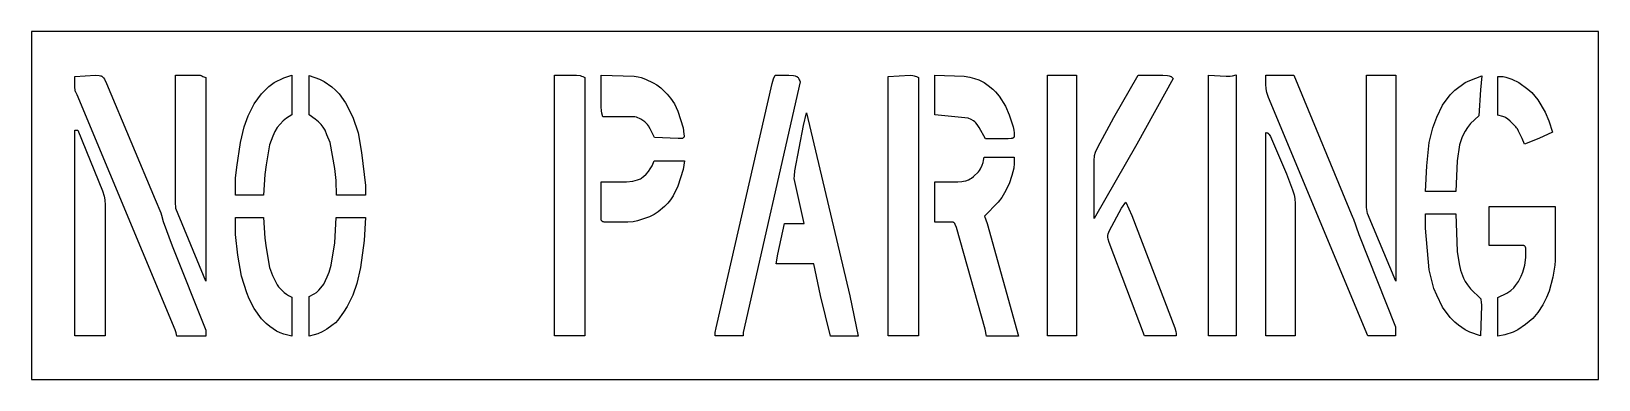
# Model space of a CAD drawing. Header units: inches. Extents: x 0 to 108, y 0 to 24.
import ezdxf

# ---------------------------------------------------------------- set-up
doc = ezdxf.new("R2010")
doc.units = ezdxf.units.IN
doc.header["$MEASUREMENT"] = 0
doc.layers.add('CUT', color=1, linetype='Continuous')

msp = doc.modelspace()

# ---------------------------------------------------------------- linework, layer by layer
at = {"layer": 'CUT'}
for points in [[(0, 0), (108, 0), (108, 24), (0, 24)], [(9.9, 3.44), (3.15, 19.62), (3.07, 19.81), (3.04, 19.85), (3.03, 19.87), (3.02, 19.88), (3.02, 19.9), (3.01, 19.95), (3, 20.15), (3, 20.89), (4.42, 20.97), (4.67, 20.96), (4.76, 20.94), (4.81, 20.93), (4.84, 20.92), (4.86, 20.91), (4.89, 20.89), (4.93, 20.85), (4.97, 20.8), (5.04, 20.7), (5.18, 20.41), (8.54, 12.42), (8.93, 11.49), (8.96, 11.34), (9.09, 10.89), (9.71, 9.23), (12.03, 3.42), (12.03, 3), (10.02, 3), (10, 3.12), (9.97, 3.23)], [(11.71, 20.95), (11.72, 20.95), (11.72, 20.94), (11.74, 20.93), (11.81, 20.9), (12.03, 20.81), (12.03, 6.78), (9.96, 11.79), (9.95, 11.83), (9.93, 12.2), (9.93, 20.98), (11.44, 20.98), (11.64, 20.97), (11.69, 20.96), (11.7, 20.96), (11.71, 20.96)], [(16.37, 20.21), (16.73, 20.47), (17.4, 20.79), (17.94, 20.98), (17.94, 18.24), (17.59, 18.01), (17.36, 17.83), (17.14, 17.61), (16.95, 17.37), (16.78, 17.11), (16.63, 16.78), (16.42, 16.17), (16.17, 14.81), (16.09, 14.14), (15.99, 12.72), (14.07, 12.72), (14.07, 13.88), (14.16, 14.64), (14.41, 16.33), (14.66, 17.43), (14.93, 18.17), (15.35, 19), (15.86, 19.7)], [(19.79, 17.77), (19.56, 17.95), (19.14, 18.24), (19.14, 20.95), (19.86, 20.71), (20.18, 20.55), (20.71, 20.17), (20.97, 19.95), (21.21, 19.7), (21.65, 19.08), (22.15, 18.08), (22.51, 17.01), (22.76, 15.66), (23.02, 13.38), (23.02, 12.72), (21.02, 12.72), (21, 13.72), (20.92, 14.56), (20.58, 16.33), (20.37, 16.88), (20.24, 17.18), (20.11, 17.39), (19.96, 17.59)], [(37.56, 20.98), (37.81, 20.95), (37.92, 20.92), (38, 20.88), (38.14, 20.81), (38.14, 3.01), (36.05, 3.01), (36.05, 20.98)], [(44.94, 16.67), (44.92, 16.66), (44.9, 16.64), (44.89, 16.63), (44.87, 16.62), (44.86, 16.62), (44.85, 16.61), (44.83, 16.61), (44.77, 16.61), (44.57, 16.61), (42.95, 16.69), (42.65, 17.28), (42.52, 17.5), (42.46, 17.59), (42.27, 17.76), (41.99, 17.94), (41.71, 18.08), (41.59, 18.11), (41.51, 18.12), (41.37, 18.12), (39.38, 18.12), (39.31, 18.36), (39.28, 18.53), (39.26, 18.8), (39.26, 20.98), (41.53, 20.91), (41.82, 20.86), (42.02, 20.82), (42.33, 20.71), (42.84, 20.46), (43.1, 20.31), (43.37, 20.11), (43.81, 19.68), (44.04, 19.4), (44.31, 19), (44.55, 18.5), (44.91, 17.35), (44.97, 16.92), (44.98, 16.79), (44.98, 16.76), (44.98, 16.74), (44.98, 16.74), (44.98, 16.73), (44.97, 16.71), (44.95, 16.69)], [(52.8, 20.85), (52.83, 20.81), (52.88, 20.73), (52.92, 20.66), (52.96, 20.58), (52.98, 20.53), (49.05, 3.24), (49.05, 3.01), (47.13, 3.01), (47.13, 3.24), (47.18, 3.57), (51.04, 20.4), (51.14, 20.73), (51.26, 20.98), (52.19, 20.98), (52.51, 20.96), (52.63, 20.94), (52.69, 20.92), (52.73, 20.9), (52.76, 20.88), (52.78, 20.87)], [(60.84, 20.94), (60.91, 20.92), (60.99, 20.88), (61.13, 20.81), (61.13, 3.01), (59.04, 3.01), (59.04, 20.88), (60.55, 20.97), (60.74, 20.95)], [(67.69, 16.69), (67.68, 16.67), (67.66, 16.66), (67.64, 16.64), (67.62, 16.63), (67.61, 16.62), (67.6, 16.62), (67.59, 16.61), (67.57, 16.61), (67.51, 16.61), (67.31, 16.6), (65.75, 16.6), (65.32, 17.37), (65.17, 17.58), (65.08, 17.69), (65.01, 17.76), (64.92, 17.83), (64.76, 17.93), (64.56, 18.02), (62.25, 18.24), (62.25, 20.98), (64.27, 20.91), (64.68, 20.85), (65, 20.76), (65.29, 20.65), (65.66, 20.47), (65.94, 20.28), (66.25, 20.02), (66.43, 19.84), (66.69, 19.53), (67.12, 18.84), (67.37, 18.25), (67.65, 17.43), (67.71, 17.18), (67.73, 17.01), (67.73, 16.85), (67.73, 16.78), (67.72, 16.75), (67.72, 16.74), (67.71, 16.73), (67.7, 16.71)], [(72.03, 20.97), (72.03, 3.01), (70.03, 3.01), (70.03, 20.97)], [(73.27, 15.44), (73.33, 15.68), (73.48, 16.01), (74.6, 18.07), (76.27, 20.98), (77.97, 20.98), (78.3, 20.96), (78.41, 20.94), (78.48, 20.92), (78.53, 20.9), (78.55, 20.88), (78.6, 20.85), (78.69, 20.76), (76.17, 16.22), (73.24, 11.1), (73.24, 15.07)], [(81.11, 20.98), (82.34, 20.91), (82.61, 20.92), (82.78, 20.94), (83.02, 21), (83.02, 3.01), (81.11, 3.01)], [(94.01, 3.63), (94.01, 3.01), (92.09, 3.01), (85.26, 19.44), (85.14, 19.79), (85.1, 20.03), (85.07, 20.36), (85.07, 20.98), (86.99, 20.98), (91.07, 11.15), (91.08, 11.12), (91.47, 10.01), (94.01, 3.64)], [(94.02, 20.97), (94.02, 6.79), (92.08, 11.45), (92.01, 11.87), (92.01, 20.97)], [(99.96, 20.94), (99.85, 19.97), (99.74, 18.17), (99.18, 17.64), (98.97, 17.38), (98.8, 17.12), (98.6, 16.73), (98.41, 16.17), (98.24, 15.07), (98.15, 12.97), (96.06, 12.97), (96.15, 14.73), (96.31, 16.33), (96.57, 17.35), (96.84, 18.08), (97.25, 18.91), (97.77, 19.62), (98.1, 19.95), (98.81, 20.47), (99.13, 20.62)], [(101.71, 17.97), (101.61, 18.04), (101.53, 18.08), (101.4, 18.14), (101.05, 18.23), (101.05, 20.9), (101.28, 20.9), (101.42, 20.89), (101.6, 20.85), (102.02, 20.71), (102.51, 20.47), (103.13, 20.02), (103.39, 19.78), (103.8, 19.28), (104.31, 18.42), (104.57, 17.83), (104.83, 17.05), (103.88, 16.62), (102.88, 16.22), (102.73, 16.62), (102.48, 17.13), (102.4, 17.28), (102.35, 17.36), (102.3, 17.42), (101.91, 17.8)], [(56.98, 3), (55.07, 3), (54.39, 5.79), (53.92, 7.98), (51.33, 7.98), (51.43, 8.65), (51.89, 10.76), (53.26, 10.76), (52.57, 13.86), (52.58, 14.05), (52.62, 14.39), (53.21, 17.52), (53.41, 18.38), (56.4, 5.77)], [(5.09, 12.03), (5.09, 3.01), (3, 3.01), (3, 17.18), (3.2, 17.18), (4.9, 13), (5.02, 12.64), (5.07, 12.4)], [(85.24, 16.96), (85.26, 16.94), (85.3, 16.89), (85.38, 16.75), (86.48, 14.19), (86.9, 13.08), (87.01, 12.73), (87.06, 12.49), (87.08, 12.12), (87.08, 3.01), (85.07, 3.01), (85.07, 17.03), (85.14, 17.01), (85.17, 17), (85.2, 16.99), (85.22, 16.98)], [(63.63, 10.77), (63.62, 10.78), (63.6, 10.8), (63.57, 10.83), (63.55, 10.84), (63.54, 10.84), (63.53, 10.85), (63.51, 10.85), (63.46, 10.85), (63.25, 10.86), (62.25, 10.86), (62.25, 13.63), (63.85, 13.63), (64.11, 13.65), (64.24, 13.67), (64.39, 13.71), (64.57, 13.77), (64.69, 13.83), (64.78, 13.89), (64.93, 14), (65.27, 14.32), (65.34, 14.42), (65.41, 14.53), (65.53, 14.77), (65.59, 14.96), (65.62, 15.1), (65.65, 15.32), (67.73, 15.32), (67.73, 14.89), (67.69, 14.57), (67.56, 14.07), (67.37, 13.5), (67.06, 12.88), (66.88, 12.56), (66.62, 12.22), (65.67, 11.27), (65.87, 10.76), (68.03, 3), (65.81, 3), (65.72, 3.49), (63.74, 10.49), (63.67, 10.69), (63.64, 10.75)], [(39.35, 10.9), (39.33, 10.91), (39.31, 10.93), (39.3, 10.95), (39.29, 10.96), (39.28, 10.98), (39.27, 10.99), (39.27, 11), (39.27, 11.02), (39.26, 11.08), (39.26, 11.28), (39.26, 13.63), (41.02, 13.63), (41.44, 13.68), (41.76, 13.77), (41.97, 13.84), (42.04, 13.88), (42.09, 13.92), (42.19, 14), (42.37, 14.17), (42.52, 14.34), (42.65, 14.53), (42.77, 14.73), (42.92, 15.07), (45.01, 15.07), (44.91, 14.49), (44.55, 13.34), (44.22, 12.67), (44.04, 12.39), (43.85, 12.15), (43.64, 11.94), (43.2, 11.56), (42.92, 11.37), (42.6, 11.21), (41.78, 10.94), (41.46, 10.88), (41.11, 10.86), (39.68, 10.86), (39.48, 10.86), (39.42, 10.87), (39.4, 10.87), (39.39, 10.87), (39.38, 10.87), (39.37, 10.88)], [(78.88, 3.01), (76.7, 3.01), (74.27, 9.44), (74.2, 9.69), (74.18, 9.82), (74.18, 9.89), (74.19, 9.94), (74.21, 10.04), (74.3, 10.28), (75.11, 11.81), (75.42, 12.23), (75.83, 11.32), (78.79, 3.56), (78.86, 3.32), (78.88, 3.19)], [(102.48, 6.76), (102.66, 7.13), (102.77, 7.41), (102.91, 7.9), (102.99, 8.41), (102.99, 8.9), (102.98, 9.04), (102.98, 9.09), (102.97, 9.1), (102.97, 9.11), (102.96, 9.13), (102.93, 9.17), (102.91, 9.2), (102.89, 9.21), (102.87, 9.22), (102.85, 9.23), (102.84, 9.24), (102.83, 9.24), (102.82, 9.24), (102.76, 9.25), (102.56, 9.25), (100.46, 9.25), (100.46, 11.94), (105, 11.94), (105, 8.15), (104.99, 7.95), (104.98, 7.9), (104.98, 7.89), (104.84, 7.06), (104.58, 6.1), (104.4, 5.65), (104.15, 5.15), (103.8, 4.62), (103.46, 4.21), (102.96, 3.79), (102.43, 3.43), (102.1, 3.27), (101.54, 3.08), (101.06, 3), (101.06, 5.66), (101.67, 5.95), (101.95, 6.14), (102.15, 6.33), (102.28, 6.49)], [(16.9, 3.35), (16.44, 3.67), (16.18, 3.88), (15.86, 4.2), (15.35, 4.9), (15.02, 5.56), (14.85, 5.99), (14.49, 7.14), (14.24, 8.58), (14.07, 10.01), (14.07, 11.18), (15.99, 11.18), (16.09, 9.76), (16.17, 9.08), (16.42, 7.73), (16.61, 7.17), (16.86, 6.67), (16.94, 6.53), (16.98, 6.46), (17.03, 6.39), (17.42, 6.01), (17.59, 5.88), (17.72, 5.8), (17.94, 5.69), (17.94, 3), (17.4, 3.14), (17.15, 3.23)], [(19.95, 6.32), (20.15, 6.59), (20.39, 7.09), (20.52, 7.41), (20.66, 7.9), (20.92, 9.42), (21.01, 11.18), (23.02, 11.18), (22.93, 9.59), (22.68, 7.73), (22.42, 6.63), (22.15, 5.82), (21.77, 5.04), (21.52, 4.64), (21.13, 4.11), (20.95, 3.92), (20.71, 3.73), (20.36, 3.48), (20.04, 3.29), (19.75, 3.16), (19.49, 3.08), (19.15, 3), (19.15, 5.74), (19.5, 5.91), (19.64, 6), (19.72, 6.07), (19.82, 6.16)], [(98.08, 3.96), (97.77, 4.28), (97.25, 4.99), (96.84, 5.82), (96.65, 6.29), (96.31, 7.56), (96.06, 10.43), (96.06, 11.43), (98.15, 11.43), (98.24, 8.83), (98.38, 7.98), (98.48, 7.55), (98.69, 7), (98.81, 6.76), (98.96, 6.54), (99.18, 6.26), (99.87, 5.58), (99.89, 5.5), (99.91, 5.37), (99.93, 5.1), (99.85, 3.03), (99.13, 3.27), (98.81, 3.43), (98.34, 3.75)]]:
    msp.add_lwpolyline(points, close=True, dxfattribs=at)

doc.saveas('drawing.dxf')
